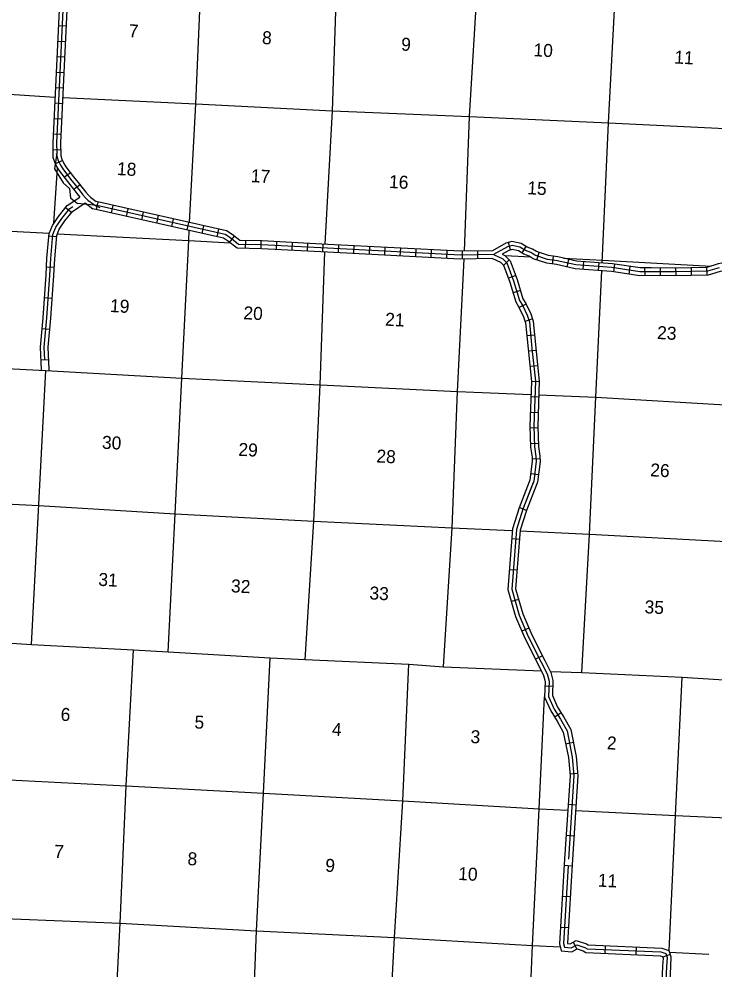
# Model space of a CAD drawing. Extents: x 207145 to 882112, y 15644499 to 16934720.
# Drawn here: x 537307 to 564104, y 16632522 to 16669102 of the extents above; entities that cross this region are included whole.
import ezdxf

# ---------------------------------------------------------------- set-up
doc = ezdxf.new("R2010")
doc.units = 0
for name, color, linetype in [('L13', 7, 'Continuous'), ('L14', 7, 'Continuous'), ('L8', 7, 'Continuous'), ('L9', 7, 'Continuous')]:
    doc.layers.add(name, color=color, linetype=linetype)

msp = doc.modelspace()

# ---------------------------------------------------------------- linework, layer by layer
at = {"layer": 'L13'}
for p, q in [((538651, 16661239), (538791, 16663360)), ((556019, 16659994), (557014, 16659948)), ((537789, 16645011), (538335, 16655568))]:
    msp.add_line(p, q, dxfattribs=at)
for points in [[(543877, 16661262), (544113, 16665829), (544350, 16671223), (544585, 16676423), (544804, 16681784)], [(549098, 16660431), (549380, 16665566), (549558, 16670946), (549922, 16676199), (550138, 16681335)], [(554464, 16660160), (554658, 16665345), (554974, 16670650), (555196, 16675902), (555512, 16681207)], [(559765, 16659706), (560002, 16665103), (560286, 16670436), (560534, 16675728), (560772, 16680972)], [(524035, 16666860), (528364, 16666658), (533599, 16666421), (538690, 16666096)], [(538990, 16666077), (544113, 16665829), (549380, 16665566), (554658, 16665345), (560002, 16665103), (565017, 16664861)], [(491298, 16663304), (496416, 16663049), (501733, 16662775), (506933, 16662507), (512265, 16662199), (517591, 16661941), (522816, 16661655), (528032, 16661378), (533291, 16661124), (538465, 16660849)], [(538785, 16660833), (543841, 16660572), (545453, 16660489)], [(543055, 16644732), (543314, 16650048), (543575, 16655273), (543841, 16660572), (543861, 16660958)], [(548330, 16644443), (548664, 16649764), (548902, 16655015), (549085, 16660131)], [(553646, 16644161), (553990, 16649507), (554186, 16654760), (554450, 16659860)], [(558276, 16659889), (559770, 16659819), (563958, 16659590)], [(558974, 16643937), (559267, 16649269), (559514, 16654544), (559750, 16659406)], [(517250, 16656646), (522516, 16656341), (527726, 16656106), (533034, 16655832), (538335, 16655568)], [(538335, 16655568), (543575, 16655273), (548902, 16655015), (554186, 16654760), (557020, 16654645)], [(557319, 16654633), (559514, 16654544), (564712, 16654226), (570031, 16654002), (575290, 16653739), (580549, 16653477), (582885, 16653364)], [(514518, 16651490), (516969, 16651364), (522211, 16651093), (527454, 16650857), (532741, 16650643), (538066, 16650369)], [(538066, 16650369), (543314, 16650048), (548664, 16649764), (553990, 16649507), (556285, 16649403)], [(556595, 16649389), (559267, 16649269), (564541, 16648980), (569779, 16648643), (575074, 16648421), (580349, 16648149), (584549, 16647939)], [(536636, 16645094), (537789, 16645011), (541718, 16644815), (543055, 16644732), (546983, 16644502), (548330, 16644443), (552310, 16644253), (553646, 16644161), (557414, 16643997)], [(539983, 16611356), (540070, 16613264), (540394, 16618401), (540712, 16623740), (540935, 16629016), (541199, 16634283), (541431, 16639575), (541718, 16644815)], [(545219, 16610103), (545324, 16612918), (545618, 16618107), (545941, 16623386), (546250, 16628701), (546448, 16633995), (546722, 16639286), (546983, 16644502)], [(550373, 16608265), (550600, 16612646), (550929, 16617883), (551141, 16623110), (551483, 16628431), (551766, 16633738), (552088, 16638993), (552310, 16644253)], [(557754, 16643983), (558974, 16643937), (562846, 16643760), (564249, 16643665), (568187, 16643468), (569516, 16643394), (572868, 16643210), (574841, 16643103), (578228, 16642950), (580143, 16642863), (583553, 16642684), (585451, 16642581), (588756, 16642475), (590620, 16642365), (594047, 16642169), (595934, 16642033), (599348, 16641913), (601212, 16641820), (601924, 16641779)], [(562343, 16633230), (562579, 16638436), (562846, 16643760)], [(555766, 16609942), (555892, 16612390), (556230, 16617610), (556485, 16622877), (556860, 16628188), (557073, 16633431), (557328, 16638689), (557538, 16643001)], [(531112, 16640233), (536414, 16639826), (541431, 16639575), (546722, 16639286), (552088, 16638993), (557328, 16638689), (558436, 16638636)], [(558735, 16638621), (562579, 16638436), (567939, 16638185), (572639, 16637967), (577977, 16637776), (583278, 16637520), (588503, 16637250), (593750, 16637089), (599075, 16636815), (601252, 16636753)], [(530826, 16634859), (536105, 16634495), (541199, 16634283), (546448, 16633995), (551766, 16633738), (557073, 16633431), (558146, 16633379)], [(562343, 16633176), (563869, 16633091)]]:
    msp.add_lwpolyline(points, dxfattribs=at)
at = {"layer": 'L8'}
for p, q in [((538821, 16668847), (539119, 16668833)), ((538793, 16668251), (539091, 16668237)), ((538765, 16667655), (539062, 16667641)), ((538736, 16667059), (539034, 16667045)), ((538708, 16666463), (539006, 16666449)), ((538680, 16665868), (538978, 16665853)), ((538652, 16665272), (538950, 16665258)), ((538624, 16664676), (538922, 16664662)), ((538611, 16664070), (538910, 16664074)), ((538980, 16663653), (538709, 16663528)), ((539286, 16663182), (539049, 16663001)), ((539658, 16662718), (539423, 16662534)), ((540286, 16661764), (540351, 16662055)), ((540868, 16661633), (540933, 16661924)), ((541450, 16661502), (541515, 16661793)), ((542032, 16661371), (542097, 16661662)), ((542614, 16661240), (542679, 16661531)), ((543196, 16661109), (543261, 16661400)), ((543778, 16660978), (543843, 16661269)), ((544360, 16660847), (544425, 16661138)), ((544942, 16660716), (545007, 16661007)), ((545416, 16660502), (545600, 16660736)), ((546034, 16660269), (546040, 16660568)), ((546630, 16660256), (546637, 16660554)), ((547222, 16660226), (547237, 16660524)), ((547818, 16660196), (547833, 16660494)), ((548413, 16660166), (548429, 16660464)), ((549009, 16660135), (549024, 16660433)), ((549605, 16660104), (549620, 16660402)), ((556235, 16660207), (556155, 16660494)), ((550201, 16660073), (550216, 16660371)), ((550796, 16660042), (550812, 16660340)), ((551392, 16660011), (551408, 16660309)), ((551988, 16659980), (552004, 16660278)), ((552584, 16659948), (552599, 16660246)), ((553179, 16659917), (553195, 16660215)), ((553775, 16659886), (553791, 16660184)), ((554381, 16659860), (554376, 16660158)), ((554978, 16659870), (554973, 16660168)), ((556674, 16660093), (556832, 16660346)), ((557242, 16659826), (557338, 16660109)), ((556181, 16659832), (555971, 16659620)), ((557843, 16659666), (557885, 16659961)), ((558416, 16659551), (558481, 16659842)), ((559026, 16659460), (559048, 16659758)), ((559621, 16659417), (559643, 16659714)), ((560204, 16659367), (560248, 16659662)), ((560794, 16659279), (560838, 16659574)), ((561410, 16659219), (561407, 16659518)), ((562003, 16659217), (562007, 16659516)), ((562605, 16659212), (562598, 16659510)), ((563201, 16659226), (563194, 16659524)), ((563798, 16659240), (563791, 16659538)), ((556433, 16659225), (556153, 16659120)), ((556616, 16658646), (556329, 16658562)), ((556832, 16658120), (556562, 16657993)), ((557073, 16657557), (556791, 16657460)), ((557156, 16656933), (556859, 16656904)), ((557214, 16656340), (556918, 16656310)), ((557276, 16655747), (556979, 16655716)), ((557336, 16655133), (557038, 16655143)), ((557315, 16654537), (557017, 16654547)), ((557295, 16653940), (556996, 16653951)), ((557279, 16653355), (556981, 16653344)), ((557300, 16652758), (557002, 16652748)), ((557365, 16652168), (557067, 16652154)), ((557304, 16651550), (557008, 16651587))]:
    msp.add_line(p, q, dxfattribs=at)
for points in [[(539452, 16681976), (539289, 16678752), (539292, 16678501), (539115, 16677842), (539184, 16677165), (539198, 16676633), (538938, 16671352), (538607, 16664335), (538614, 16663783)], [(539600, 16681926), (539439, 16678749), (539442, 16678482), (539267, 16677830), (539334, 16677175), (539348, 16676631), (539088, 16671345), (538757, 16664332), (538762, 16663939), (538673, 16663334), (539005, 16662799), (539253, 16662577), (539285, 16662216), (539558, 16662002)], [(539752, 16681960), (539589, 16678746), (539592, 16678463), (539419, 16677818), (539484, 16677184), (539498, 16676629), (539238, 16671338), (538907, 16664330), (538913, 16663834)], [(538614, 16663783), (538675, 16663599), (538768, 16663397), (538866, 16663240), (539171, 16662840), (539356, 16662618), (539651, 16662243)], [(538743, 16663920), (538771, 16663787), (538815, 16663654), (538900, 16663469), (538990, 16663326), (539288, 16662934), (539473, 16662712), (539661, 16662473), (539768, 16662335), (539870, 16662219), (539960, 16662132), (540172, 16661966), (540286, 16661900), (540415, 16661838)], [(538913, 16663834), (538955, 16663709), (539032, 16663540), (539113, 16663411), (539406, 16663027), (539590, 16662806), (539779, 16662565), (539884, 16662431), (539978, 16662322), (540059, 16662245), (540282, 16662071)], [(555572, 16660029), (554301, 16660008), (549191, 16660276), (546648, 16660405), (545755, 16660425), (545426, 16660684), (545239, 16660802), (540298, 16661914), (539558, 16662002)], [(539859, 16662020), (540150, 16661793)], [(555532, 16660178), (554304, 16660158), (549199, 16660425), (546654, 16660554), (545808, 16660574), (545512, 16660807), (545298, 16660943), (540282, 16662071)], [(555541, 16659878), (554298, 16659858), (549183, 16660126), (546643, 16660255), (545702, 16660276), (545339, 16660561), (545181, 16660661), (540150, 16661793)], [(564758, 16659701), (564369, 16659695), (564230, 16659672), (563790, 16659539), (562542, 16659510), (561641, 16659521), (561225, 16659517), (560152, 16659678), (558767, 16659779), (558053, 16659939), (557695, 16659989), (557233, 16660145), (557081, 16660243), (556875, 16660320), (556645, 16660463), (556285, 16660532), (556056, 16660468), (555532, 16660178)], [(564264, 16659526), (563814, 16659389), (562543, 16659360), (561641, 16659371), (561214, 16659367), (560136, 16659528), (558745, 16659630), (558026, 16659791), (557661, 16659842), (557167, 16660009), (557013, 16660108), (556808, 16660185), (556589, 16660321), (556291, 16660378), (556113, 16660328), (555572, 16660029)], [(555572, 16660029), (555932, 16659869), (556091, 16659711), (556350, 16659021), (556572, 16658266), (556688, 16658077), (556869, 16657692), (556957, 16657437), (557057, 16656412), (557187, 16655152), (557128, 16653425), (557155, 16652629), (557212, 16652251), (557220, 16652075), (557124, 16651311), (556703, 16650228)], [(565388, 16659362), (564896, 16659403), (564395, 16659395), (564298, 16659379), (563838, 16659240), (562543, 16659210), (561640, 16659221), (561204, 16659217), (560119, 16659379), (558723, 16659481), (557999, 16659643), (557626, 16659696), (557102, 16659873), (556946, 16659973), (556742, 16660050), (556534, 16660179), (556298, 16660224), (556170, 16660188), (555908, 16660043)], [(555908, 16660043), (556018, 16659995), (556220, 16659794), (556492, 16659068), (556710, 16658328), (556820, 16658148), (557009, 16657748), (557105, 16657469), (557206, 16656427), (557338, 16655157), (557278, 16653425), (557305, 16652643), (557361, 16652265), (557370, 16652069), (557270, 16651273), (557243, 16651204)], [(555541, 16659878), (555846, 16659743), (555962, 16659627), (556207, 16658973), (556433, 16658205), (556556, 16658005), (556730, 16657635), (556810, 16657404), (556908, 16656397), (557037, 16655147), (556977, 16653425), (557006, 16652616), (557062, 16652236), (557069, 16652081), (556977, 16651348), (556953, 16651285)]]:
    msp.add_lwpolyline(points, dxfattribs=at)
at = {"layer": 'L9'}
for p, q in [((539101, 16661842), (539335, 16661657)), ((538457, 16660755), (538754, 16660729)), ((538365, 16659560), (538663, 16659545)), ((538287, 16658372), (538585, 16658351)), ((538196, 16657185), (538493, 16657159)), ((538156, 16655975), (538454, 16655989)), ((556844, 16650179), (556566, 16650287)), ((556576, 16649062), (556279, 16649086)), ((556483, 16647873), (556185, 16647896)), ((556545, 16646752), (556258, 16646670)), ((556939, 16645648), (556665, 16645531)), ((557458, 16644585), (557192, 16644450)), ((557857, 16643403), (557559, 16643413)), ((558184, 16642384), (557932, 16642224)), ((558648, 16641241), (558355, 16641183)), ((558814, 16640045), (558517, 16640019)), ((558748, 16638832), (558451, 16638851)), ((558671, 16637641), (558373, 16637660)), ((558597, 16636485), (558300, 16636503)), ((558527, 16635294), (558229, 16635312)), ((558456, 16634103), (558158, 16634121)), ((558649, 16633554), (558790, 16633291)), ((559880, 16633419), (559867, 16633121)), ((561072, 16633367), (561059, 16633069)), ((562377, 16633075), (562092, 16632980))]:
    msp.add_line(p, q, dxfattribs=at)
for points in [[(538173, 16655576), (538172, 16655599), (538132, 16656469), (538232, 16657601), (538349, 16659248), (538381, 16659891), (538464, 16660840), (538593, 16661154), (538831, 16661503), (539161, 16661919), (539651, 16662243)], [(538305, 16655982), (538282, 16656466), (538381, 16657590), (538498, 16659239), (538531, 16659880), (538611, 16660804), (538726, 16661083), (538952, 16661414), (539264, 16661807), (539384, 16661887)], [(538473, 16655560), (538472, 16655608), (538433, 16656463), (538531, 16657578), (538648, 16659229), (538681, 16659870), (538759, 16660768), (538859, 16661011), (539072, 16661325), (539367, 16661695), (539859, 16662020)], [(556953, 16651285), (556561, 16650278)], [(557104, 16651259), (556705, 16650233)], [(557243, 16651204), (556844, 16650178)], [(556561, 16650278), (556308, 16649476), (556125, 16647135), (556420, 16646099), (556778, 16645266), (557282, 16644269), (557496, 16643828), (557564, 16643592), (557543, 16642989), (557780, 16642460), (558032, 16642067), (558263, 16641636), (558459, 16640662), (558522, 16639959), (558314, 16636763)], [(556703, 16650228), (556457, 16649448), (556276, 16647150), (556562, 16646150), (556914, 16645330), (557417, 16644336), (557637, 16643882), (557715, 16643610), (557694, 16643018), (557913, 16642531), (558161, 16642143), (558406, 16641688), (558607, 16640683), (558672, 16639961), (558464, 16636754)], [(556844, 16650178), (556605, 16649419), (556428, 16647165), (556703, 16646200), (557050, 16645393), (557551, 16644402), (557777, 16643936), (557866, 16643629), (557846, 16643048), (558045, 16642602), (558290, 16642219), (558549, 16641739), (558756, 16640705), (558823, 16639963), (558614, 16636744)], [(558314, 16636763), (558119, 16633490), (558185, 16633219), (558595, 16633186), (558793, 16633292), (559028, 16633217), (559135, 16633152), (561997, 16633028), (562086, 16632999), (562104, 16632944), (562089, 16632630), (561988, 16630413)], [(558614, 16636745), (558422, 16633517), (558426, 16633501), (558531, 16633492), (558763, 16633616), (559153, 16633492), (559225, 16633448), (562051, 16633326), (562323, 16633237), (562407, 16632986), (562389, 16632616), (562292, 16630496)], [(558449, 16636494), (558271, 16633504), (558305, 16633360), (558563, 16633339), (558778, 16633454), (559091, 16633355), (559180, 16633300), (562024, 16633177), (562205, 16633118), (562256, 16632965), (562239, 16632623), (562140, 16630455)]]:
    msp.add_lwpolyline(points, dxfattribs=at)

# ---------------------------------------------------------------- texts
at = {"layer": 'L14'}
for s, p in [('7', (541522, 16668402)), ('8', (546655, 16668140)), ('9', (552011, 16667887)), ('10', (557106, 16667670)), ('11', (562528, 16667390)), ('18', (541071, 16663095)), ('17', (546225, 16662821)), ('16', (551545, 16662598)), ('15', (556867, 16662356)), ('19', (540803, 16657820)), ('20', (545938, 16657543)), ('21', (551395, 16657296)), ('23', (561866, 16656782)), ('30', (540492, 16652558)), ('29', (545745, 16652285)), ('28', (551058, 16652029)), ('26', (561602, 16651494)), ('31', (540353, 16647279)), ('32', (545460, 16647029)), ('33', (550790, 16646756)), ('35', (561383, 16646222)), ('6', (538900, 16642084)), ('5', (544052, 16641786)), ('4', (549344, 16641508)), ('3', (554681, 16641224)), ('2', (559932, 16640984)), ('7', (538652, 16636808)), ('8', (543784, 16636525)), ('9', (549089, 16636270)), ('10', (554208, 16635952)), ('11', (559585, 16635696))]:
    msp.add_text(s, height=500, rotation=356.9671, dxfattribs=at).set_placement(p)

doc.saveas('drawing.dxf')
